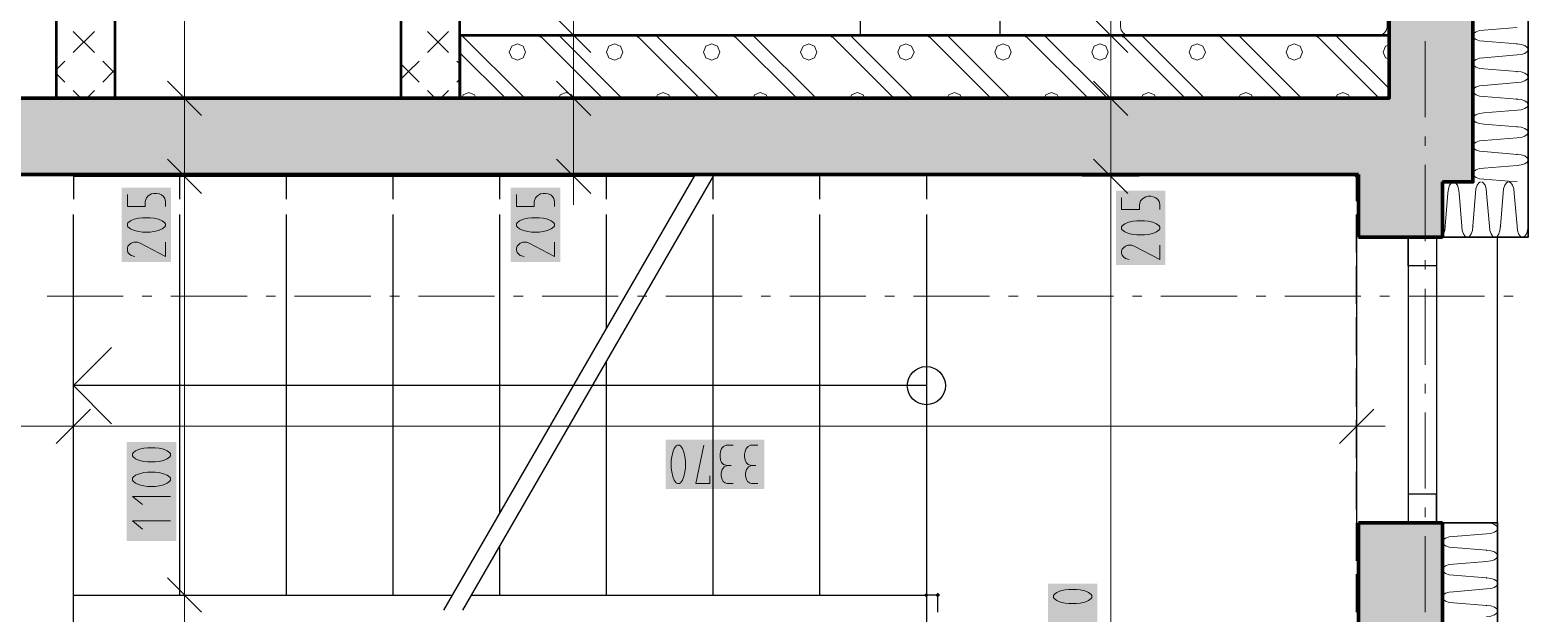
# Model space of a CAD drawing. Header units: millimetres. Extents: x 0 to 594, y 0 to 420.
# Drawn here: x 509.23 to 549.56, y 226.55 to 242.25 of the extents above; entities that cross this region are included whole.
import ezdxf

# ---------------------------------------------------------------- set-up
doc = ezdxf.new("R2010")
doc.units = ezdxf.units.MM
doc.header["$LTSCALE"] = 8
for name, color, linetype in [('PDF_Dokresleni pod rovinou rezu', 7, 'Continuous'), ('PDF_Instalacni prizdivky', 7, 'Continuous'), ('PDF_Koty delkove', 7, 'Continuous'), ('PDF_Okna', 7, 'Continuous'), ('PDF_Osy hlavni', 7, 'Continuous'), ('PDF_Pricky CP', 7, 'Continuous'), ('PDF_Sanita', 7, 'Continuous'), ('PDF_Schody 2D', 7, 'Continuous'), ('PDF_Steny obvodove nosne', 7, 'Continuous'), ('PDF_Zatepleni', 7, 'Continuous')]:
    doc.layers.add(name, color=color, linetype=linetype)

msp = doc.modelspace()

# ---------------------------------------------------------------- linework, layer by layer
at = {"layer": 'PDF_Dokresleni pod rovinou rezu', "lineweight": 25}
for points in [[(544.944, 237.644), (544.944, 238.312)], [(544.944, 236.26), (544.944, 237.285)], [(544.944, 234.876), (544.944, 235.901)], [(544.944, 233.492), (544.944, 234.517)], [(544.944, 232.109), (544.944, 233.134)], [(544.944, 230.725), (544.944, 231.75)], [(544.944, 229.341), (544.944, 230.366)], [(544.944, 227.957), (544.944, 228.982)], [(544.944, 226.574), (544.944, 227.599)], [(533.669, 226.574), (533.669, 227.037), (533.362, 227.037)]]:
    msp.add_lwpolyline(points, dxfattribs=at)
at = {"layer": 'PDF_Dokresleni pod rovinou rezu', "lineweight": 25, "transparency": 33554559}
for points in [[(544.944, 238.248), (544.88, 238.312), (545.008, 238.312), (544.944, 238.376)], [(533.426, 227.037), (533.362, 226.973), (533.362, 227.101), (533.298, 227.037)], [(533.669, 226.973), (533.605, 227.037), (533.734, 227.037), (533.669, 227.101)], [(533.734, 227.037), (533.669, 226.973), (533.669, 227.101), (533.605, 227.037)]]:
    msp.add_solid(points, dxfattribs=at)
at = {"layer": 'PDF_Instalacni prizdivky', "lineweight": 50}
msp.add_lwpolyline([(520.806, 240.413), (544.996, 240.413), (545.816, 240.413), (545.816, 242.105), (545.764, 242.105), (520.806, 242.105)], close=True, dxfattribs=at)
at = {"layer": 'PDF_Instalacni prizdivky', "lineweight": 9}
for points in [[(522.553, 240.413), (520.862, 242.105)], [(523.01, 242.048), (522.953, 242.105)], [(524.644, 240.413), (523.01, 242.048)], [(525.167, 240.413), (523.476, 242.105)], [(525.623, 242.048), (525.567, 242.105)], [(527.258, 240.413), (525.623, 242.048)], [(527.781, 240.413), (526.09, 242.105)], [(528.237, 242.048), (528.181, 242.105)], [(529.872, 240.413), (528.237, 242.048)], [(530.395, 240.413), (528.703, 242.105)], [(530.851, 242.048), (530.794, 242.105)], [(532.486, 240.413), (530.851, 242.048)], [(533.008, 240.413), (531.317, 242.105)], [(533.464, 242.048), (533.408, 242.105)], [(535.099, 240.413), (533.464, 242.048)], [(535.622, 240.413), (533.931, 242.105)], [(536.078, 242.048), (536.022, 242.105)], [(537.713, 240.413), (536.078, 242.048)], [(538.236, 240.413), (536.545, 242.105)], [(538.692, 242.048), (538.636, 242.105)], [(540.327, 240.413), (538.692, 242.048)], [(540.85, 240.413), (539.158, 242.105)], [(541.306, 242.048), (541.249, 242.105)], [(542.94, 240.413), (541.306, 242.048)], [(543.463, 240.413), (541.772, 242.105)], [(543.919, 242.048), (543.863, 242.105)], [(545.554, 240.413), (543.919, 242.048)], [(545.816, 240.675), (544.386, 242.105)], [(522.031, 240.413), (520.806, 241.638)], [(530.197, 241.876), (530.042, 241.811), (529.978, 241.656), (530.042, 241.501), (530.197, 241.437), (530.353, 241.501), (530.417, 241.656), (530.353, 241.811), (530.197, 241.876)], [(545.724, 241.811), (545.66, 241.656), (545.724, 241.501), (545.816, 241.463)], [(545.816, 241.849), (545.724, 241.811)], [(521.242, 240.413), (521.204, 240.505), (521.049, 240.569), (520.894, 240.505), (520.856, 240.413)], [(523.856, 240.413), (523.818, 240.505), (523.663, 240.569), (523.508, 240.505), (523.47, 240.413)], [(526.47, 240.413), (526.432, 240.505), (526.277, 240.569), (526.121, 240.505), (526.084, 240.413)], [(529.083, 240.413), (529.046, 240.505), (528.89, 240.569), (528.735, 240.505), (528.697, 240.413)], [(531.697, 240.413), (531.659, 240.505), (531.504, 240.569), (531.349, 240.505), (531.311, 240.413)], [(534.311, 240.413), (534.273, 240.505), (534.118, 240.569), (533.963, 240.505), (533.925, 240.413)], [(536.925, 240.413), (536.887, 240.505), (536.732, 240.569), (536.576, 240.505), (536.539, 240.413)], [(539.538, 240.413), (539.501, 240.505), (539.345, 240.569), (539.19, 240.505), (539.152, 240.413)], [(542.152, 240.413), (542.114, 240.505), (541.959, 240.569), (541.804, 240.505), (541.766, 240.413)], [(544.766, 240.413), (544.728, 240.505), (544.573, 240.569), (544.418, 240.505), (544.38, 240.413)]]:
    msp.add_lwpolyline(points, dxfattribs=at)
for points in [[(522.356, 241.876), (522.201, 241.811), (522.137, 241.656), (522.201, 241.501), (522.356, 241.437), (522.511, 241.501), (522.576, 241.656), (522.511, 241.811)], [(524.97, 241.876), (524.815, 241.811), (524.75, 241.656), (524.815, 241.501), (524.97, 241.437), (525.125, 241.501), (525.189, 241.656), (525.125, 241.811)], [(527.584, 241.876), (527.428, 241.811), (527.364, 241.656), (527.428, 241.501), (527.584, 241.437), (527.739, 241.501), (527.803, 241.656), (527.739, 241.811)], [(532.811, 241.876), (532.656, 241.811), (532.591, 241.656), (532.656, 241.501), (532.811, 241.437), (532.966, 241.501), (533.031, 241.656), (532.966, 241.811)], [(535.425, 241.876), (535.269, 241.811), (535.205, 241.656), (535.269, 241.501), (535.425, 241.437), (535.58, 241.501), (535.644, 241.656), (535.58, 241.811)], [(538.038, 241.876), (537.883, 241.811), (537.819, 241.656), (537.883, 241.501), (538.038, 241.437), (538.194, 241.501), (538.258, 241.656), (538.194, 241.811)], [(540.652, 241.876), (540.497, 241.811), (540.433, 241.656), (540.497, 241.501), (540.652, 241.437), (540.807, 241.501), (540.872, 241.656), (540.807, 241.811)], [(543.266, 241.876), (543.111, 241.811), (543.046, 241.656), (543.111, 241.501), (543.266, 241.437), (543.421, 241.501), (543.485, 241.656), (543.421, 241.811)]]:
    msp.add_lwpolyline(points, close=True, dxfattribs=at)
at = {"layer": 'PDF_Instalacni prizdivky', "lineweight": 9, "transparency": 33554559}
for points in [[(522.97, 242.044), (522.947, 242.067), (522.993, 242.067), (522.97, 242.09)], [(525.584, 242.044), (525.561, 242.067), (525.607, 242.067), (525.584, 242.09)], [(528.198, 242.044), (528.175, 242.067), (528.221, 242.067), (528.198, 242.09)], [(530.812, 242.044), (530.788, 242.067), (530.835, 242.067), (530.812, 242.09)], [(533.425, 242.044), (533.402, 242.067), (533.448, 242.067), (533.425, 242.09)], [(536.039, 242.044), (536.016, 242.067), (536.062, 242.067), (536.039, 242.09)], [(538.653, 242.044), (538.63, 242.067), (538.676, 242.067), (538.653, 242.09)], [(541.266, 242.044), (541.243, 242.067), (541.289, 242.067), (541.266, 242.09)], [(543.88, 242.044), (543.857, 242.067), (543.903, 242.067), (543.88, 242.09)]]:
    msp.add_solid(points, dxfattribs=at)
at = {"layer": 'PDF_Koty delkove', "lineweight": 18}
for points in [[(523.866, 238.312), (523.866, 240.413), (523.866, 241.625), (523.866, 242.105), (523.866, 261.631), (523.866, 263.117), (523.866, 320.055)], [(513.393, 227.037), (513.393, 238.312), (513.393, 240.413), (513.393, 247.127), (513.393, 248.716), (513.393, 261.631), (513.393, 263.117)], [(538.324, 184.193), (538.324, 185.679), (538.324, 185.91), (538.324, 188.419), (538.324, 189.039), (538.324, 195.14), (538.324, 205.564), (538.324, 206.742), (538.324, 208.844), (538.324, 212.02), (538.324, 213.712), (538.324, 238.312), (538.324, 240.413), (538.324, 242.105), (538.324, 260.606), (538.324, 261.631), (538.324, 263.117)], [(524.327, 241.643), (523.405, 242.566)], [(538.786, 241.643), (537.863, 242.566)], [(524.635, 242.105), (523.866, 242.105), (523.097, 242.105)], [(539.093, 242.105), (538.324, 242.105), (537.556, 242.105)], [(513.854, 239.952), (512.932, 240.875)], [(524.327, 239.952), (523.405, 240.875)], [(538.786, 239.952), (537.863, 240.875)], [(514.162, 240.413), (513.393, 240.413), (512.624, 240.413)], [(524.635, 240.413), (523.866, 240.413), (523.097, 240.413)], [(539.093, 240.413), (538.324, 240.413), (537.556, 240.413)], [(513.854, 237.851), (512.932, 238.773)], [(524.327, 237.851), (523.405, 238.773)], [(538.786, 237.851), (537.863, 238.773)], [(514.162, 238.312), (513.393, 238.312), (512.624, 238.312)], [(524.635, 238.312), (523.866, 238.312), (523.097, 238.312)], [(523.866, 238.312), (523.866, 237.543)], [(539.093, 238.312), (538.324, 238.312), (537.556, 238.312)], [(511.856, 237.824), (511.856, 237.496), (512.333, 237.496), (512.333, 237.633), (512.368, 237.728), (512.419, 237.783), (512.505, 237.837), (512.572, 237.851), (512.641, 237.851), (512.71, 237.837), (512.777, 237.81), (512.828, 237.769), (512.863, 237.715), (512.881, 237.633), (512.881, 237.496)], [(522.328, 237.824), (522.328, 237.496), (522.806, 237.496), (522.806, 237.633), (522.841, 237.728), (522.892, 237.783), (522.977, 237.837), (523.045, 237.851), (523.114, 237.851), (523.182, 237.837), (523.25, 237.81), (523.301, 237.769), (523.336, 237.715), (523.353, 237.633), (523.353, 237.496)], [(538.617, 237.745), (538.617, 237.416), (539.095, 237.416), (539.095, 237.553), (539.13, 237.648), (539.181, 237.703), (539.266, 237.758), (539.334, 237.772), (539.403, 237.772), (539.471, 237.758), (539.539, 237.731), (539.59, 237.69), (539.625, 237.635), (539.642, 237.553), (539.642, 237.416)], [(512.47, 237.194), (512.265, 237.194), (512.163, 237.18), (512.043, 237.153), (511.941, 237.112), (511.872, 237.058), (511.856, 237.03), (511.856, 236.976), (511.872, 236.948), (511.941, 236.894), (512.043, 236.853)], [(512.043, 236.853), (512.163, 236.825), (512.265, 236.811), (512.47, 236.811), (512.572, 236.825), (512.692, 236.853), (512.795, 236.894), (512.863, 236.948), (512.881, 236.976), (512.881, 237.03), (512.863, 237.058), (512.795, 237.112), (512.692, 237.153), (512.572, 237.18), (512.47, 237.194)], [(522.942, 237.194), (522.737, 237.194), (522.636, 237.18), (522.516, 237.153), (522.414, 237.112), (522.345, 237.058), (522.328, 237.03), (522.328, 236.976), (522.345, 236.948), (522.414, 236.894), (522.516, 236.853), (522.636, 236.825), (522.737, 236.811), (522.942, 236.811), (523.045, 236.825), (523.165, 236.853), (523.267, 236.894), (523.336, 236.948)], [(523.336, 236.948), (523.353, 236.976), (523.353, 237.03), (523.336, 237.058), (523.267, 237.112), (523.165, 237.153), (523.045, 237.18), (522.942, 237.194)], [(539.231, 237.115), (539.026, 237.115), (538.925, 237.101), (538.805, 237.074), (538.702, 237.032), (538.634, 236.978), (538.617, 236.95), (538.617, 236.896), (538.634, 236.868), (538.702, 236.814), (538.805, 236.773)], [(538.805, 236.773), (538.925, 236.745), (539.026, 236.731), (539.231, 236.731), (539.334, 236.745), (539.454, 236.773), (539.556, 236.814), (539.625, 236.868), (539.642, 236.896), (539.642, 236.95), (539.625, 236.978), (539.556, 237.032), (539.454, 237.074), (539.334, 237.101), (539.231, 237.115)], [(512.881, 236.537), (512.881, 236.154), (512.197, 236.51), (512.128, 236.537), (512.026, 236.537), (511.958, 236.51), (511.907, 236.469), (511.872, 236.428), (511.856, 236.373), (511.856, 236.319), (511.872, 236.264), (511.907, 236.223), (511.958, 236.182), (512.06, 236.154)], [(523.353, 236.537), (523.353, 236.154), (522.67, 236.51), (522.601, 236.537), (522.499, 236.537), (522.431, 236.51), (522.38, 236.469), (522.345, 236.428), (522.328, 236.373), (522.328, 236.319), (522.345, 236.264), (522.38, 236.223), (522.431, 236.182), (522.532, 236.154)], [(539.642, 236.458), (539.642, 236.074), (538.959, 236.43), (538.89, 236.458), (538.788, 236.458), (538.72, 236.43), (538.669, 236.389), (538.634, 236.348), (538.617, 236.293), (538.617, 236.239), (538.634, 236.184), (538.669, 236.143), (538.72, 236.102), (538.821, 236.074)], [(510.402, 232.35), (510.402, 231.581), (510.402, 230.813)], [(544.944, 232.35), (544.944, 231.581), (544.944, 230.813)], [(510.863, 232.043), (509.941, 231.12)], [(545.406, 232.043), (544.483, 231.12)], [(544.944, 231.581), (527.533, 231.581), (514.611, 231.581), (510.402, 231.581), (501.792, 231.581), (487.237, 231.581), (481.087, 231.581), (476.182, 231.581), (471.637, 231.581), (470.838, 231.581), (469.351, 231.581), (434.86, 231.581), (428.813, 231.581), (416.513, 231.581), (405.084, 231.581)], [(544.944, 231.581), (545.713, 231.581)], [(526.837, 230.88), (526.796, 230.983), (526.742, 231.051), (526.714, 231.069), (526.66, 231.069), (526.632, 231.051), (526.578, 230.983), (526.537, 230.88), (526.51, 230.76), (526.496, 230.658)], [(527.536, 230.248), (527.536, 230.044), (527.153, 230.044), (527.371, 231.069)], [(528.165, 231.069), (527.974, 231.069), (527.906, 231.034), (527.851, 230.983), (527.824, 230.898), (527.81, 230.829), (527.81, 230.76), (527.824, 230.675), (527.851, 230.608), (527.906, 230.556), (528.001, 230.522)], [(528.823, 231.069), (528.631, 231.069), (528.563, 231.034), (528.508, 230.983), (528.481, 230.898), (528.467, 230.829), (528.467, 230.76), (528.481, 230.675), (528.508, 230.608), (528.563, 230.556), (528.658, 230.522)], [(526.496, 230.658), (526.496, 230.453), (526.51, 230.351), (526.537, 230.231), (526.578, 230.129), (526.632, 230.06), (526.66, 230.044), (526.714, 230.044), (526.742, 230.06), (526.796, 230.129), (526.837, 230.231), (526.865, 230.351), (526.879, 230.453), (526.879, 230.658), (526.865, 230.76), (526.837, 230.88)], [(512.606, 230.346), (512.401, 230.346), (512.299, 230.333), (512.179, 230.305), (512.077, 230.264), (512.008, 230.21), (511.992, 230.182), (511.992, 230.128), (512.008, 230.1), (512.077, 230.046), (512.179, 230.005), (512.299, 229.977), (512.401, 229.963), (512.606, 229.963), (512.708, 229.977), (512.828, 230.005), (512.93, 230.046), (512.999, 230.1), (513.017, 230.128), (513.017, 230.182), (512.999, 230.21), (512.93, 230.264)], [(512.93, 230.264), (512.828, 230.305), (512.708, 230.333), (512.606, 230.346)], [(528.165, 230.044), (528.001, 230.044), (527.946, 230.06), (527.892, 230.095), (527.864, 230.146), (527.837, 230.248), (527.837, 230.317), (527.864, 230.419), (527.919, 230.488), (528.001, 230.522), (528.11, 230.522)], [(528.823, 230.044), (528.658, 230.044), (528.603, 230.06), (528.549, 230.095), (528.521, 230.146), (528.494, 230.248), (528.494, 230.317), (528.521, 230.419), (528.576, 230.488)], [(528.576, 230.488), (528.658, 230.522), (528.768, 230.522)], [(513.017, 229.689), (511.992, 229.689), (512.264, 229.471)], [(513.017, 229.032), (511.992, 229.032), (512.264, 228.814)], [(513.854, 226.576), (512.932, 227.499)], [(514.162, 227.037), (513.393, 227.037), (512.624, 227.037)], [(513.393, 131.969), (513.393, 169.323), (513.393, 170.731), (513.393, 174.278), (513.393, 182.523), (513.393, 188.908), (513.393, 190.394), (513.393, 203.309), (513.393, 204.898), (513.393, 211.56), (513.393, 213.712), (513.393, 224.987), (513.393, 227.037)]]:
    msp.add_lwpolyline(points, dxfattribs=at)
for points in [[(512.606, 231.004), (512.401, 231.004), (512.299, 230.99), (512.179, 230.962), (512.077, 230.921), (512.008, 230.867), (511.992, 230.839), (511.992, 230.785), (512.008, 230.757), (512.077, 230.703), (512.179, 230.662), (512.299, 230.634), (512.401, 230.62), (512.606, 230.62), (512.708, 230.634), (512.828, 230.662), (512.93, 230.703), (512.999, 230.757), (513.017, 230.785), (513.017, 230.839), (512.999, 230.867), (512.93, 230.921), (512.828, 230.962), (512.708, 230.99)], [(537.401, 227.19), (537.196, 227.19), (537.095, 227.176), (536.975, 227.149), (536.872, 227.108), (536.803, 227.053), (536.787, 227.026), (536.787, 226.971), (536.803, 226.943), (536.872, 226.889), (536.975, 226.848), (537.095, 226.82), (537.196, 226.806), (537.401, 226.806), (537.503, 226.82), (537.623, 226.848), (537.726, 226.889), (537.795, 226.943), (537.812, 226.971), (537.812, 227.026), (537.795, 227.053), (537.726, 227.108), (537.623, 227.149), (537.503, 227.176)]]:
    msp.add_lwpolyline(points, close=True, dxfattribs=at)
at = {"layer": 'PDF_Koty delkove', "color": 7, "lineweight": 18, "true_color": 0xffffff, "transparency": 33554559}
for points in [[(513.034, 236), (513.034, 238.005), (511.702, 236), (511.702, 238.005)], [(523.507, 236), (523.507, 238.005), (522.175, 236), (522.175, 238.005)], [(539.796, 235.92), (539.796, 237.925), (538.464, 235.92), (538.464, 237.925)], [(513.17, 228.495), (513.17, 231.157), (511.838, 228.495), (511.838, 231.157)], [(529.004, 231.223), (526.342, 231.223), (529.004, 229.89), (526.342, 229.89)], [(537.966, 224.681), (537.966, 227.343), (536.633, 224.681), (536.633, 227.343)]]:
    msp.add_solid(points, dxfattribs=at)
at = {"layer": 'PDF_Okna', "lineweight": 25}
for points in [[(547.097, 236.672), (547.097, 235.903), (546.328, 235.903), (546.328, 236.672)], [(547.097, 228.985), (547.097, 229.754), (546.328, 229.754), (546.328, 228.985)]]:
    msp.add_lwpolyline(points, close=True, dxfattribs=at)
for points in [[(546.328, 236.672), (546.328, 228.985)], [(547.097, 236.672), (547.097, 228.985)]]:
    msp.add_lwpolyline(points, dxfattribs=at)
at = {"layer": 'PDF_Osy hlavni', "lineweight": 18}
for points in [[(546.789, 239.899), (546.789, 241.949)], [(546.789, 239.13), (546.789, 239.386)], [(546.789, 236.567), (546.789, 238.617)], [(546.789, 235.799), (546.789, 236.055)], [(511.746, 235.083), (509.696, 235.083)], [(512.514, 235.083), (512.258, 235.083)], [(515.077, 235.083), (513.027, 235.083)], [(515.846, 235.083), (515.589, 235.083)], [(518.408, 235.083), (516.358, 235.083)], [(519.177, 235.083), (518.921, 235.083)], [(521.739, 235.083), (519.689, 235.083)], [(522.508, 235.083), (522.252, 235.083)], [(525.07, 235.083), (523.02, 235.083)], [(525.839, 235.083), (525.583, 235.083)], [(528.402, 235.083), (526.352, 235.083)], [(529.17, 235.083), (528.914, 235.083)], [(531.733, 235.083), (529.683, 235.083)], [(532.502, 235.083), (532.245, 235.083)], [(535.064, 235.083), (533.014, 235.083)], [(535.833, 235.083), (535.577, 235.083)], [(538.395, 235.083), (536.345, 235.083)], [(539.164, 235.083), (538.908, 235.083)], [(541.727, 235.083), (539.677, 235.083)], [(542.495, 235.083), (542.239, 235.083)], [(545.058, 235.083), (543.008, 235.083)], [(545.827, 235.083), (545.57, 235.083)], [(548.389, 235.083), (546.339, 235.083)], [(546.789, 233.236), (546.789, 235.286)], [(549.158, 235.083), (548.901, 235.083)], [(546.789, 232.467), (546.789, 232.724)], [(546.789, 229.905), (546.789, 231.955)], [(546.789, 229.136), (546.789, 229.392)], [(546.789, 226.574), (546.789, 228.624)]]:
    msp.add_lwpolyline(points, dxfattribs=at)
at = {"layer": 'PDF_Pricky CP', "lineweight": 50}
for points in [[(520.806, 247.127), (520.806, 248.716), (515.63, 248.716), (514.502, 248.716), (511.53, 248.716), (509.941, 248.716), (509.941, 240.465), (509.941, 240.413), (511.53, 240.413), (511.53, 247.127), (514.502, 247.127), (515.63, 247.127), (519.217, 247.127)], [(519.217, 247.127), (519.217, 240.413), (520.806, 240.413), (520.806, 242.105), (520.806, 247.127)]]:
    msp.add_lwpolyline(points, dxfattribs=at)
at = {"layer": 'PDF_Pricky CP', "lineweight": 9}
for points in [[(510.968, 241.641), (510.4, 242.21)], [(510.968, 242.21), (510.4, 241.641)], [(520.501, 241.641), (519.932, 242.21)], [(520.501, 242.21), (519.932, 241.641)], [(509.941, 241.182), (510.174, 241.415)], [(511.53, 241.08), (511.478, 241.131), (511.194, 241.415)], [(511.194, 240.847), (511.478, 241.131), (511.53, 241.182)], [(519.217, 240.926), (519.422, 241.131), (519.706, 241.415)], [(519.706, 240.847), (519.422, 241.131), (519.217, 241.336)], [(520.806, 241.336), (520.726, 241.415)], [(510.174, 240.847), (509.941, 241.08)], [(520.806, 240.926), (520.726, 240.847)], [(510.607, 240.413), (510.4, 240.621)], [(510.968, 240.621), (510.761, 240.413)], [(520.14, 240.413), (519.932, 240.621)], [(520.501, 240.621), (520.293, 240.413)]]:
    msp.add_lwpolyline(points, dxfattribs=at)
at = {"layer": 'PDF_Sanita', "lineweight": 13}
msp.add_lwpolyline([(538.589, 259.295), (538.589, 259.294), (538.589, 242.34, 0.41423), (538.825, 242.105), (545.529, 242.105, 0.41423), (545.764, 242.34), (545.764, 259.294, 0.414233), (545.529, 259.529), (538.825, 259.529, 0.414227)], format="xyb", close=True, dxfattribs=at)
at = {"layer": 'PDF_Sanita', "lineweight": 25}
for points in [[(535.312, 246.013), (535.343, 242.155), (535.343, 242.155), (535.328, 242.118), (535.292, 242.103), (531.637, 242.106), (531.637, 242.106), (531.601, 242.121), (531.586, 242.158), (531.623, 246.016)], [(532.67, 242.105), (532.696, 242.105)], [(534.233, 242.104), (534.259, 242.104)]]:
    msp.add_lwpolyline(points, dxfattribs=at)
at = {"layer": 'PDF_Sanita', "lineweight": 13}
for points in [[(520.806, 242.105), (520.806, 242.105)], [(520.806, 242.105), (520.806, 242.105)], [(521.073, 242.105), (520.97, 242.105)], [(521.688, 242.105), (521.585, 242.105)], [(522.303, 242.105), (522.2, 242.105)], [(522.918, 242.105), (522.815, 242.105)], [(523.533, 242.105), (523.43, 242.105)], [(524.148, 242.105), (524.045, 242.105)], [(524.763, 242.105), (524.66, 242.105)], [(525.378, 242.105), (525.275, 242.105)], [(525.993, 242.105), (525.89, 242.105)], [(526.608, 242.105), (526.505, 242.105)], [(526.956, 242.105), (526.956, 242.105)], [(526.956, 242.105), (526.956, 242.105)]]:
    msp.add_lwpolyline(points, dxfattribs=at)
at = {"layer": 'PDF_Schody 2D', "lineweight": 25}
for points in [[(510.402, 238.312), (510.402, 237.697)], [(510.402, 238.312), (527.11, 238.312)], [(513.272, 237.697), (513.272, 238.312)], [(516.142, 237.697), (516.142, 238.312)], [(519.012, 237.697), (519.012, 238.312)], [(527.11, 238.312), (520.363, 226.627)], [(527.622, 237.697), (527.622, 238.312), (520.876, 226.627)], [(521.882, 237.697), (521.882, 238.312)], [(524.752, 237.697), (524.752, 238.312)], [(530.492, 237.697), (530.492, 238.312)], [(533.362, 238.312), (533.362, 237.697)], [(510.402, 227.037), (510.402, 237.287)], [(513.272, 227.037), (513.272, 237.287)], [(516.142, 227.037), (516.142, 237.287)], [(519.012, 227.037), (519.012, 237.287)], [(521.882, 229.258), (521.882, 237.287)], [(524.752, 234.229), (524.752, 237.287)], [(527.622, 227.037), (527.622, 237.287)], [(530.492, 227.037), (530.492, 237.287)], [(533.362, 237.287), (533.362, 214.737)], [(511.427, 231.65), (510.402, 232.675), (511.427, 233.7)], [(524.752, 227.037), (524.752, 233.341)], [(533.362, 232.675), (510.402, 232.675)], [(521.882, 227.037), (521.882, 228.37)], [(510.402, 214.737), (510.402, 227.037), (520.6, 227.037)], [(521.112, 227.037), (533.362, 227.037)]]:
    msp.add_lwpolyline(points, dxfattribs=at)
msp.add_circle((533.362, 232.675), 0.513, dxfattribs=at)
at = {"layer": 'PDF_Steny obvodove nosne', "lineweight": 70}
for points in [[(545.816, 276.801), (545.816, 263.117), (545.816, 261.631), (545.816, 242.105), (545.816, 240.413), (544.996, 240.413)], [(547.251, 238.158), (548.071, 238.158), (548.071, 240.413), (548.071, 276.801)], [(519.217, 240.413), (511.53, 240.413), (509.941, 240.413), (506.917, 240.413)], [(544.996, 240.413), (520.806, 240.413), (519.217, 240.413)], [(506.917, 238.363), (544.944, 238.363), (544.996, 238.363)], [(544.996, 238.363), (544.996, 238.158)], [(544.996, 238.158), (544.996, 236.672)], [(547.251, 236.672), (547.251, 238.158)], [(547.251, 236.672), (547.097, 236.672), (546.328, 236.672), (544.996, 236.672)], [(544.996, 228.985), (544.996, 213.866)], [(544.996, 228.985), (546.328, 228.985), (547.097, 228.985), (547.251, 228.985)], [(547.251, 213.866), (547.251, 215.352), (547.251, 228.985)]]:
    msp.add_lwpolyline(points, dxfattribs=at)
at = {"layer": 'PDF_Steny obvodove nosne', "lineweight": 25}
for points in [[(544.944, 236.672), (544.944, 228.985)], [(548.737, 228.985), (548.737, 236.672)]]:
    msp.add_lwpolyline(points, dxfattribs=at)
at = {"layer": 'PDF_Steny obvodove nosne', "color": 9, "lineweight": 9, "true_color": 0xc0c0c0, "transparency": 33554559}
for points in [[(545.816, 276.801), (545.816, 240.413), (548.071, 276.801), (548.071, 240.413)], [(506.917, 238.363), (544.996, 238.363), (506.917, 240.413), (544.996, 240.413)], [(548.071, 240.413), (544.996, 240.413), (548.071, 238.158), (544.996, 238.158)], [(544.996, 236.672), (547.251, 236.672), (544.996, 238.158), (547.251, 238.158)], [(544.996, 228.985), (544.996, 213.866), (547.251, 228.985), (547.251, 213.866)]]:
    msp.add_solid(points, dxfattribs=at)
at = {"layer": 'PDF_Zatepleni', "lineweight": 35}
for points in [[(548.071, 276.801), (548.071, 240.413), (548.071, 238.158), (547.251, 238.158), (547.251, 236.672), (548.737, 236.672), (549.557, 236.672), (549.557, 238.158), (549.557, 276.801)], [(549.557, 213.866), (549.557, 215.352), (548.737, 215.352), (548.737, 228.985), (547.251, 228.985), (547.251, 215.352), (547.251, 213.866), (548.071, 213.866), (548.071, 211.611), (548.071, 175.224)]]:
    msp.add_lwpolyline(points, dxfattribs=at)
at = {"layer": 'PDF_Zatepleni', "lineweight": 9}
for points in [[(548.368, 242.246), (548.253, 242.235), (548.157, 242.203), (548.092, 242.154), (548.071, 242.113)], [(548.071, 242.081), (548.092, 242.04), (548.157, 241.991), (548.253, 241.959), (548.368, 241.948)], [(549.26, 242.32), (548.368, 242.246)], [(548.368, 241.948), (549.26, 241.874)], [(548.368, 241.948), (548.368, 241.948)], [(549.26, 241.577), (548.368, 241.503)], [(549.557, 241.725), (549.534, 241.782), (549.47, 241.831), (549.373, 241.863), (549.26, 241.874)], [(549.26, 241.577), (549.373, 241.588), (549.47, 241.62), (549.534, 241.669), (549.557, 241.725)], [(548.368, 241.503), (548.253, 241.492), (548.157, 241.459), (548.092, 241.411), (548.071, 241.369)], [(548.071, 241.338), (548.092, 241.297), (548.157, 241.248), (548.253, 241.216), (548.368, 241.204)], [(548.368, 241.204), (549.26, 241.131)], [(548.368, 241.204), (548.368, 241.204)], [(549.557, 240.982), (549.534, 241.039), (549.47, 241.087), (549.373, 241.12), (549.26, 241.131)], [(548.368, 240.76), (548.253, 240.749), (548.157, 240.716), (548.092, 240.668), (548.071, 240.626)], [(549.26, 240.834), (548.368, 240.76)], [(549.26, 240.834), (549.373, 240.845), (549.47, 240.877), (549.534, 240.925), (549.557, 240.982)], [(548.071, 240.595), (548.092, 240.554), (548.157, 240.505), (548.253, 240.473), (548.368, 240.461)], [(548.368, 240.461), (549.26, 240.388)], [(548.368, 240.461), (548.368, 240.461)], [(549.557, 240.239), (549.534, 240.296), (549.47, 240.344), (549.373, 240.376), (549.26, 240.388)], [(548.368, 240.017), (548.253, 240.006), (548.157, 239.973), (548.092, 239.925), (548.071, 239.883)], [(549.26, 240.091), (548.368, 240.017)], [(549.26, 240.091), (549.373, 240.102), (549.47, 240.134), (549.534, 240.182), (549.557, 240.239)], [(548.071, 239.852), (548.092, 239.81), (548.157, 239.762), (548.253, 239.73), (548.368, 239.718)], [(548.368, 239.718), (549.26, 239.645)], [(548.368, 239.718), (548.368, 239.718)], [(549.557, 239.496), (549.534, 239.553), (549.47, 239.601), (549.373, 239.633), (549.26, 239.645)], [(548.368, 239.274), (548.253, 239.262), (548.157, 239.23), (548.092, 239.182), (548.071, 239.14)], [(549.26, 239.347), (548.368, 239.274)], [(549.26, 239.347), (549.373, 239.359), (549.47, 239.391), (549.534, 239.439), (549.557, 239.496)], [(548.071, 239.109), (548.092, 239.067), (548.157, 239.019), (548.253, 238.987), (548.368, 238.975)], [(548.368, 238.975), (549.26, 238.902)], [(548.368, 238.975), (548.368, 238.975)], [(549.557, 238.753), (549.534, 238.81), (549.47, 238.858), (549.373, 238.89), (549.26, 238.902)], [(549.26, 238.604), (549.373, 238.616), (549.47, 238.648), (549.534, 238.696), (549.557, 238.753)], [(548.368, 238.531), (548.253, 238.519), (548.157, 238.487), (548.092, 238.439), (548.071, 238.397)], [(548.071, 238.366), (548.092, 238.324), (548.157, 238.276), (548.253, 238.243), (548.368, 238.232)], [(549.26, 238.604), (548.368, 238.531)], [(547.535, 238.158), (547.493, 238.137), (547.445, 238.072), (547.412, 237.976), (547.401, 237.861)], [(547.566, 238.158), (547.608, 238.137), (547.656, 238.072), (547.688, 237.976), (547.7, 237.861), (547.773, 236.969), (547.785, 236.856), (547.817, 236.759), (547.865, 236.695), (547.922, 236.672), (547.979, 236.695), (548.027, 236.759)], [(548.278, 238.158), (548.236, 238.137), (548.188, 238.072), (548.155, 237.976), (548.144, 237.861)], [(548.309, 238.158), (548.351, 238.137), (548.399, 238.072), (548.431, 237.976), (548.443, 237.861), (548.516, 236.969), (548.528, 236.856), (548.56, 236.759), (548.608, 236.695), (548.665, 236.672), (548.722, 236.695), (548.77, 236.759), (548.802, 236.856), (548.814, 236.969), (548.887, 237.861)], [(548.368, 238.232), (549.26, 238.158)], [(548.368, 238.232), (548.368, 238.232)], [(549.021, 238.158), (548.979, 238.137), (548.931, 238.072), (548.899, 237.976), (548.887, 237.861)], [(549.052, 238.158), (549.094, 238.137), (549.142, 238.072), (549.175, 237.976), (549.186, 237.861), (549.26, 236.969), (549.271, 236.856), (549.303, 236.759), (549.351, 236.695), (549.408, 236.672), (549.465, 236.695), (549.513, 236.759), (549.545, 236.856), (549.557, 236.969)], [(547.401, 237.861), (547.327, 236.969)], [(547.401, 237.861), (547.401, 237.861)], [(548.144, 237.861), (548.071, 236.969)], [(548.144, 237.861), (548.144, 237.861)], [(548.887, 237.861), (548.887, 237.861)], [(547.251, 236.715), (547.284, 236.759), (547.316, 236.856), (547.327, 236.969)], [(548.027, 236.759), (548.059, 236.856), (548.071, 236.969)], [(548.44, 228.688), (547.548, 228.614)], [(548.737, 228.836), (548.714, 228.893), (548.65, 228.941), (548.553, 228.973), (548.44, 228.985)], [(548.44, 228.688), (548.553, 228.699), (548.65, 228.731), (548.714, 228.779), (548.737, 228.836)], [(547.548, 228.614), (547.433, 228.603), (547.337, 228.57), (547.272, 228.522), (547.251, 228.48)], [(547.251, 228.449), (547.272, 228.407), (547.337, 228.359), (547.433, 228.327), (547.548, 228.315)], [(547.548, 228.315), (548.44, 228.242)], [(547.548, 228.315), (547.548, 228.315)], [(548.737, 228.093), (548.714, 228.15), (548.65, 228.198), (548.553, 228.23), (548.44, 228.242)], [(547.548, 227.871), (547.433, 227.859), (547.337, 227.827), (547.272, 227.779), (547.251, 227.737)], [(548.44, 227.944), (547.548, 227.871)], [(548.44, 227.944), (548.553, 227.956), (548.65, 227.988), (548.714, 228.036), (548.737, 228.093)], [(547.251, 227.706), (547.272, 227.664), (547.337, 227.616), (547.433, 227.583), (547.548, 227.572)], [(547.548, 227.572), (548.44, 227.499)], [(547.548, 227.572), (547.548, 227.572)], [(548.737, 227.35), (548.714, 227.407), (548.65, 227.455), (548.553, 227.487), (548.44, 227.499)], [(547.548, 227.128), (547.433, 227.116), (547.337, 227.084), (547.272, 227.036), (547.251, 226.994)], [(548.44, 227.201), (547.548, 227.128)], [(548.44, 227.201), (548.553, 227.213), (548.65, 227.245), (548.714, 227.293), (548.737, 227.35)], [(547.251, 226.963), (547.272, 226.921), (547.337, 226.873), (547.433, 226.84), (547.548, 226.829)], [(547.548, 226.829), (548.44, 226.755)], [(547.548, 226.829), (547.548, 226.829)], [(548.737, 226.607), (548.714, 226.664), (548.65, 226.712), (548.553, 226.744), (548.44, 226.755)], [(548.44, 226.458), (548.553, 226.469), (548.65, 226.502), (548.714, 226.55), (548.737, 226.607)]]:
    msp.add_lwpolyline(points, dxfattribs=at)
at = {"layer": 'PDF_Zatepleni', "lineweight": 9, "transparency": 33554559}
for points in [[(549.26, 241.851), (549.236, 241.874), (549.283, 241.874), (549.26, 241.897)], [(549.26, 241.108), (549.236, 241.131), (549.283, 241.131), (549.26, 241.154)], [(549.26, 240.365), (549.236, 240.388), (549.283, 240.388), (549.26, 240.411)], [(549.26, 239.622), (549.236, 239.645), (549.283, 239.645), (549.26, 239.668)], [(549.26, 238.878), (549.236, 238.902), (549.283, 238.902), (549.26, 238.925)], [(547.327, 236.946), (547.304, 236.969), (547.351, 236.969), (547.327, 236.993)], [(548.071, 236.946), (548.047, 236.969), (548.094, 236.969), (548.071, 236.993)], [(548.814, 236.946), (548.791, 236.969), (548.837, 236.969), (548.814, 236.993)], [(549.557, 236.946), (549.534, 236.969), (549.557, 236.993)], [(548.44, 228.962), (548.416, 228.985), (548.463, 228.985)], [(548.44, 228.219), (548.416, 228.242), (548.463, 228.242), (548.44, 228.265)], [(548.44, 227.475), (548.416, 227.499), (548.463, 227.499), (548.44, 227.522)], [(548.44, 226.732), (548.416, 226.755), (548.463, 226.755), (548.44, 226.778)]]:
    msp.add_solid(points, dxfattribs=at)

doc.saveas('drawing.dxf')
